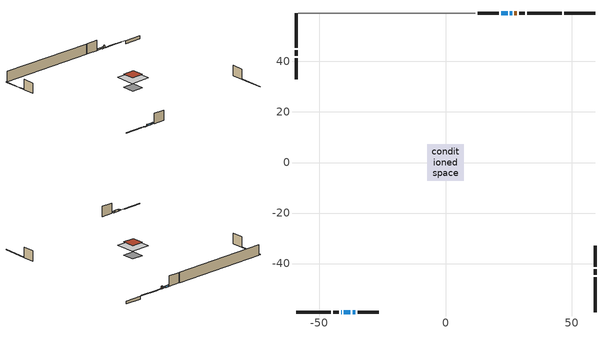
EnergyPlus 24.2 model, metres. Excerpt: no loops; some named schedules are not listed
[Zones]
conditioned space
 floor adiabatic (AdiabaticFloorConstruction): -7.21,-7.21 -7.21,7.21 7.21,7.21 7.21,-7.21 z5.18
 floor foundation (Slab1 construction): -4.31,-4.31 -4.31,4.31 4.31,4.31 4.31,-4.31 z-1.83
 wall outside (RimJoist1 construction): 46.03,59.15 32.31,59.15 / -59.15,-59.15 -45.43,-59.15 / -59.15,59.15 -59.15,45.43 / 59.15,-59.15 59.15,-45.43 z0.3:0.6
 wall outside (RimJoist3 construction): 31.39,59.15 29.1,59.15 / -44.5,-59.15 -42.22,-59.15 / -59.15,44.5 -59.15,42.22 / 59.15,-44.5 59.15,-42.22 z0.3:0.6
 wall outside (AdiabaticWallConstruction 1): 28.17,59.15 27.29,59.15 z0.3:2.33
 wall outside (AdiabaticWallConstruction): -41.29,-59.15 -41.11,-59.15 / 26.36,59.15 25.5,59.15 / -40.18,-59.15 -37.65,-59.15 / 24.57,59.15 22.03,59.15 / -36.72,-59.15 -35.66,-59.15 z0.3:1.52
 wall outside (Wall1 construction): 21.1,59.15 12.71,59.15 / -34.73,-59.15 -26.34,-59.15 / -59.15,41.29 -59.15,32.9 / 59.15,-41.29 59.15,-32.9 z0.3:7.62
 wall foundation (FoundationWall1 construction): 59.15,59.15 46.96,59.15 z-1.83:0.3
 wall adiabatic (Wall4 construction): 11.78,59.15 -58.22,59.15 z0.3:7.62
 window (WindowConstruction 4): -41.29,-59.15 -41.11,-59.15 z0.3:1.52
 window (WindowConstruction): 26.36,59.15 25.5,59.15 z0.3:1.52
 window (WindowConstruction 1): -40.18,-59.15 -37.65,-59.15 z0.3:1.52
 window (WindowConstruction 2): 24.57,59.15 22.03,59.15 z0.3:1.52
 window (WindowConstruction 3): -36.72,-59.15 -35.66,-59.15 z0.3:1.52
 door (Door): 28.17,59.15 27.29,59.15 z0.3:2.33
 ceiling adiabatic (AdiabaticFloorConstruction): 7.21,-7.21 7.21,7.21 -7.21,7.21 -7.21,-7.21 z5.18
 roof outside (Roof1 construction): -4.31,4.31 -4.31,-4.31 4.31,-4.31 4.31,4.31 z7.62
[Building]
Building 1: Terrain=Suburbs
[Site:Location]
Toronto City Centre_ON: Latitude {deg}=43.63; Longitude {deg}=-79.39; Time Zone {hr}=-5; Elevation {m}=77; Keep Site Location Information=Yes
[Site:GroundTemperature:Shallow]
5.01852, 3.26908, 3.12898, 3.95918, 7.29196, 10.6092, 13.4851, 15.3069, 15.4617, 13.9799, 11.1774, 7.9619
[Site:WaterMainsTemperature]
Calculation Method=Schedule; Temperature Schedule=mains temperature schedule
[Material] Roughness=Rough; Thermal Absorptance=0.9
Name | Thickness {m} | Conductivity {W/m-K} | Density {kg/m3} | Specific Heat {J/kg-K} | Solar Absorptance | Visible Absorptance
asphalt or fiberglass shingles | 0.00635 | 0.162714 | 1121.4 | 1465.45 | 0.4 | 0.4
concrete 4.0 in. | 0.1016 | 1.803125 | 2242.8 | 837.4 | 0.7 | 0.7
concrete 8.0 in. | 0.2032 | 1.803125 | 2242.8 | 837.4 | 0.7 | 0.7
door material | 0.04445 | 0.053851 | 512.64 | 1214.23 | 0.7 | 0.7
exterior vertical ins | 0.0457286 | 0.029427 | 32.04 | 1214.23 | 0.7 | 0.7
floor covering | 0.0127 | 0.0433444 | 54.468 | 1339.84 | 0.6 | 0.6
floor rigid ins; wall rigid ins | 0.512978 | 0.029427 | 32.04 | 1214.23 | 0.7 | 0.7
floor stud and cavity | 0.1397 | 1.75129 | 37.0049 | 1207.88 | 0.7 | 0.7
furniture material conditioned space 1 | 0.1524 | 0.115458 | 640.8 | 1214.23 | 0.6 | 0.6
gypsum board | 0.0127 | 0.160291 | 801 | 837.4 | 0.6 | 0.6
gypsum board 1 | 0.0127 | 0.160291 | 801 | 837.4 | 0.7 | 0.7
osb sheathing 0.5 in. | 0.0127 | 0.115458 | 512.64 | 1214.23 | 0.7 | 0.7
osb sheathing 0.5 in. 1 | 0.0127 | 0.115458 | 512.64 | 1214.23 | 0.4 | 0.4
osb sheathing 0.75 in. | 0.01905 | 0.115458 | 512.64 | 1214.23 | 0.7 | 0.7
osb sheathing 2.0 in. | 0.0508 | 0.115458 | 512.64 | 1214.23 | 0.7 | 0.7
rim joist rigid ins; roof rigid ins | 0.051816 | 0.029427 | 32.04 | 1214.23 | 0.7 | 0.7
rim joist stud and cavity | 0.0508 | 0.0451784 | 125.044 | 1163.47 | 0.6 | 0.6
rim joist stud and cavity 1 | 0.0508 | 0.0406006 | 125.044 | 1163.47 | 0.6 | 0.6
roof stud and cavity | 0.2032 | 0.177556 | 78.34581 | 1123.46 | 0.7 | 0.7
wall stud and cavity | 0.1397 | 0.0823012 | 139.0536 | 1170.24 | 0.7 | 0.7
wall stud and cavity 1 | 0.1397 | 0.0750922 | 139.0536 | 1170.24 | 0.7 | 0.7
wall stud and cavity 2 | 0.0889 | 0.380278 | 52.3479 | 1209.89 | 0.7 | 0.7
wall stud and cavity 3 | 0.0889 | 0.391764 | 83.0341 | 1211.67 | 0.7 | 0.7
wood siding | 0.0254 | 0.102417 | 544.68 | 1172.36 | 0.4 | 0.4
wood siding 1; wood siding 2; wood siding 3 | 0.0254 | 0.102417 | 544.68 | 1172.36 | 0.7 | 0.7
[WindowMaterial:SimpleGlazingSystem]
Name | U-Factor {W/m2-K} | Solar Heat Gain Coefficient
WindowMaterial | 2.31322 | 0.54
WindowMaterial 1 | 2.447218 | 0.5
WindowMaterial 2 | 2.21896 | 0.58
WindowMaterial 3 | 2.38249 | 0.52
WindowMaterial 4 | 7.09239 | 0.64
[Construction]
AdiabaticFloorConstruction: floor stud and cavity, floor rigid ins, osb sheathing 0.75 in., floor covering
AdiabaticWallConstruction: wood siding 2, wall rigid ins, wall stud and cavity 2, gypsum board
AdiabaticWallConstruction 1: wood siding 3, wall rigid ins, wall stud and cavity 2, gypsum board
Door: door material
FoundationWall1 construction: concrete 8.0 in., gypsum board 1
furniture construction conditioned space 1: furniture material conditioned space 1
PartitionWallConstruction: gypsum board, wall stud and cavity 3, gypsum board
RimJoist1 construction: wood siding 1, osb sheathing 2.0 in., rim joist stud and cavity
RimJoist3 construction: wood siding 1, rim joist rigid ins, osb sheathing 2.0 in., rim joist stud and cavity 1
Roof1 construction: asphalt or fiberglass shingles, roof rigid ins, osb sheathing 0.75 in., roof stud and cavity, gypsum board
Slab1 construction: concrete 4.0 in.
Wall1 construction: wood siding, osb sheathing 0.5 in., wall stud and cavity, gypsum board
Wall4 construction: osb sheathing 0.5 in. 1, wall stud and cavity 1, gypsum board
WindowConstruction: WindowMaterial
WindowConstruction 1: WindowMaterial 1
WindowConstruction 2: WindowMaterial 2
WindowConstruction 3: WindowMaterial 3
WindowConstruction 4: WindowMaterial 4
[Zone]
conditioned space: Multiplier=1; Volume {m3}=720.4; Part of Total Floor Area=Yes
[Space]
conditioned space 1: Zone=conditioned space; Volume {m3}=720.4
[SurfaceProperty:ExposedFoundationPerimeter]
Slab1: Exposed Perimeter Calculation Method=TotalExposedPerimeter; Total Exposed Perimeter {m}=12.19
[InternalMass] Zone or ZoneList=conditioned space; Space or SpaceList=conditioned space 1
Name | Construction | Surface Area {m2}
furniture mass conditioned space 1 | furniture construction conditioned space 1 | 112.968
partition wall mass | PartitionWallConstruction | 282.42
[Lights]
interior lighting: Zone or ZoneList or Space or SpaceList=conditioned space 1; Schedule=interior lighting schedule; Design Level Calculation Method=LightingLevel; Lighting Level {W}=343.2; Return Air Fraction=0; Fraction Radiant=0.6; Fraction Visible=0.2; Fraction Replaceable=1
[People]
occupants: Zone or ZoneList or Space or SpaceList=conditioned space 1; Number of People Schedule=occupants schedule; Number of People Calculation Method=People; Number of People=3; Fraction Radiant=0.314171; Sensible Heat Fraction=0.56303; Activity Level Schedule=occupants activity schedule; Carbon Dioxide Generation Rate {m3/s-W}=0; Enable ASHRAE 55 Comfort Warnings=No; Mean Radiant Temperature Calculation Type=EnclosureAveraged
[ElectricEquipment] Zone or ZoneList or Space or SpaceList=conditioned space 1; Design Level Calculation Method=EquipmentLevel
Name | Schedule | Design Level {W} | Fraction Latent | Fraction Radiant | Fraction Lost
clothes dryer | clothes dryer schedule | 140.772 | 0.015 | 0.081 | 0.85
clothes washer | clothes washer schedule | 32.1985 | 0.03 | 0.162 | 0.7
cooking range | cooking range schedule | 208.969 | 0.08 | 0.432 | 0.2
dishwasher | dishwasher schedule | 66.8632 | 0.3 | 0.18 | 0.4
fridge | fridge schedule | 72.9452 | 0 | 0.6 | 0
mech vent bath fan 0 | mech vent bath fan 0 schedule | 50.2 | 0 | 0 | 1
mech vent house fan | mech vent house fan schedule | 0 | 0 | 0 | 1
mech vent house fan cfis | mech vent house fan cfis schedule | 0 | 0 | 0 | 0
mech vent range fan 0 | mech vent range fan 0 schedule | 57 | 0 | 0 | 1
misc plug loads | misc plug loads schedule | 494.7 | 0.045 | 0.513 | 0.1
whole house fan | Always On Discrete | 0 | 0 | 0 | 1
[OtherEquipment] Zone or ZoneList or Space or SpaceList=conditioned space 1; Design Level Calculation Method=EquipmentLevel
Name | Fuel Type | Schedule | Design Level {W} | Fraction Latent | Fraction Radiant | Fraction Lost
clothes dryer 1 | Electricity | clothes dryer schedule | 0 | 0.015 | 0.081 | 0.85
cooking range 1 | Electricity | cooking range schedule | 0 | 0.08 | 0.432 | 0.2
general water use latent | None | general water use schedule | 59.3978 | 1 | 0 | 0
general water use sensible | None | general water use schedule | -58.539 | 0 | 0.6 | 0
mech vent house fan latent load | None | Always On Discrete | 0 | 1 | 0 | 0
mech vent house fan sensible load | None | Always On Discrete | 0 | 0 | 0 | 0
water heater energy adjustment1 | NaturalGas | Always On Discrete | 0.01 | 0 | 0 | 1
[ZoneInfiltration:DesignFlowRate] Zone or ZoneList or Space or SpaceList=conditioned space 1; Schedule=Always On Discrete; Design Flow Rate Calculation Method=Flow/Zone; Design Flow Rate {m3/s}=0
infil flow; natural vent flow; whole house fan flow
[AvailabilityManager:Scheduled]
central ac and furnace airloop Availability Manager: Schedule=Always On Discrete
[Foundation:Kiva]
Foundation Kiva 1: Initial Indoor Air Temperature {C}=18; Wall Height Above Grade {m}=0.300015; Wall Depth Below Slab {m}=0.2032; Custom Block Material Name 1=exterior vertical ins; Custom Block Depth 1 {m}=2.13; Custom Block X Position 1 {m}=0.2159; Custom Block Z Position 1 {m}=0
[Foundation:Kiva:Settings]
Soil Conductivity {W/m-K}=0.849921; Soil Density {kg/m3}=1842.3; Soil Specific Heat {J/kg-K}=418.7; Ground Solar Absorptivity=0.9; Ground Thermal Absorptivity=0.9; Ground Surface Roughness {m}=0.03; Far-Field Width {m}=40; Deep-Ground Boundary Condition=ZeroFlux; Deep-Ground Depth {m}=40; Minimum Cell Dimension {m}=0.2; Maximum Cell Growth Coefficient=3; Simulation Timestep=Timestep
[Exterior:Lights]
exterior lighting: Schedule=exterior lighting schedule; Design Level {W}=75.6
[EnergyManagementSystem:GlobalVariable]
central_ac_and_furnace_airloop_Fan_RTF
infil_program_Qfan
infil_program_Qinf
natural_vent_program_Qnv
natural_vent_program_Qwhf
[EnergyManagementSystem:Sensor]
Name | Output:Variable or Output:Meter Index Key | Output:Variable or Output:Meter
airflow_gain | infil flow | Infiltration Sensible Heat Gain Energy
airflow_gain_1 | natural vent flow | Infiltration Sensible Heat Gain Energy
airflow_gain_2 | whole house fan flow | Infiltration Sensible Heat Gain Energy
airflow_loss | infil flow | Infiltration Sensible Heat Loss Energy
airflow_loss_1 | natural vent flow | Infiltration Sensible Heat Loss Energy
airflow_loss_2 | whole house fan flow | Infiltration Sensible Heat Loss Energy
clg_load_cond |  | Cooling:EnergyTransfer:Zone:CONDITIONED SPACE
clg_sp_s; clg_sp_s_1 | cooling setpoint | Schedule Value
clothes_dryer_exhaust_0_sch_s | clothes dryer exhaust 0 schedule | Schedule Value
cool_season | cooling season schedule | Schedule Value
htg_load_cond |  | Heating:EnergyTransfer:Zone:CONDITIONED SPACE
htg_sp_s; htg_sp_s_1 | heating setpoint | Schedule Value
ig_ee_conv | clothes dryer | Electric Equipment Convective Heating Energy
ig_ee_conv_2 | cooking range | Electric Equipment Convective Heating Energy
ig_ee_conv_4 | fridge | Electric Equipment Convective Heating Energy
ig_ee_conv_5 | misc plug loads | Electric Equipment Convective Heating Energy
ig_ee_conv_6 | whole house fan | Electric Equipment Convective Heating Energy
ig_ee_rad | clothes dryer | Electric Equipment Radiant Heating Energy
ig_ee_rad_2 | cooking range | Electric Equipment Radiant Heating Energy
ig_ee_rad_4 | fridge | Electric Equipment Radiant Heating Energy
ig_ee_rad_5 | misc plug loads | Electric Equipment Radiant Heating Energy
ig_ee_rad_6 | whole house fan | Electric Equipment Radiant Heating Energy
ig_lgt_conv | interior lighting | Lights Convective Heating Energy
ig_lgt_rad | interior lighting | Lights Radiant Heating Energy
ig_lgt_vis | interior lighting | Lights Visible Radiation Heating Energy
ig_oe_conv | clothes dryer 1 | Other Equipment Convective Heating Energy
ig_oe_conv_1 | cooking range 1 | Other Equipment Convective Heating Energy
ig_oe_conv_2 | general water use latent | Other Equipment Convective Heating Energy
ig_oe_conv_3 | general water use sensible | Other Equipment Convective Heating Energy
ig_oe_conv_4 | water heater energy adjustment1 | Other Equipment Convective Heating Energy
ig_oe_rad | clothes dryer 1 | Other Equipment Radiant Heating Energy
ig_oe_rad_1 | cooking range 1 | Other Equipment Radiant Heating Energy
ig_oe_rad_2 | general water use latent | Other Equipment Radiant Heating Energy
ig_oe_rad_3 | general water use sensible | Other Equipment Radiant Heating Energy
ig_oe_rad_4 | water heater energy adjustment1 | Other Equipment Radiant Heating Energy
ig_ppl_conv | occupants | People Convective Heating Energy
ig_ppl_rad | occupants | People Radiant Heating Energy
im_conv | furniture mass conditioned space 1 | Surface Inside Face Convection Heat Gain Energy
im_conv_1 | partition wall mass | Surface Inside Face Convection Heat Gain Energy
im_ig | furniture mass conditioned space 1 | Surface Inside Face Internal Gains Radiation Heat Gain Energy
im_ig_1 | partition wall mass | Surface Inside Face Internal Gains Radiation Heat Gain Energy
im_lgt | furniture mass conditioned space 1 | Surface Inside Face Lights Radiation Heat Gain Energy
im_lgt_1 | partition wall mass | Surface Inside Face Lights Radiation Heat Gain Energy
im_sol | furniture mass conditioned space 1 | Surface Inside Face Solar Radiation Heat Gain Energy
im_sol_1 | partition wall mass | Surface Inside Face Solar Radiation Heat Gain Energy
im_surf | furniture mass conditioned space 1 | Surface Inside Face Net Surface Thermal Radiation Heat Gain Energy
im_surf_1 | partition wall mass | Surface Inside Face Net Surface Thermal Radiation Heat Gain Energy
mech_vent_bath_fan_0_sch_s | mech vent bath fan 0 schedule | Schedule Value
mech_vent_range_fan_0_sch_s | mech vent range fan 0 schedule | Schedule Value
mv_conv | mech vent bath fan 0 | Electric Equipment Convective Heating Energy
mv_conv_1 | mech vent house fan | Electric Equipment Convective Heating Energy
mv_conv_2 | mech vent house fan cfis | Electric Equipment Convective Heating Energy
mv_conv_3 | mech vent range fan 0 | Electric Equipment Convective Heating Energy
mv_conv_4 | mech vent house fan latent load | Other Equipment Convective Heating Energy
mv_conv_5 | mech vent house fan sensible load | Other Equipment Convective Heating Energy
mv_rad | mech vent bath fan 0 | Electric Equipment Radiant Heating Energy
mv_rad_1 | mech vent house fan | Electric Equipment Radiant Heating Energy
mv_rad_2 | mech vent house fan cfis | Electric Equipment Radiant Heating Energy
mv_rad_3 | mech vent range fan 0 | Electric Equipment Radiant Heating Energy
mv_rad_4 | mech vent house fan latent load | Other Equipment Radiant Heating Energy
mv_rad_5 | mech vent house fan sensible load | Other Equipment Radiant Heating Energy
natural_vent_s | natural vent schedule | Schedule Value
out_pb_s |  | Site Outdoor Air Barometric Pressure
out_wt_s |  | Site Outdoor Air Humidity Ratio
site_vw_s |  | Site Wind Speed
ss_back_out | Window1 | Surface Window Shortwave from Zone Back Out Window Heat Transfer Rate
ss_back_out_1 | Window2 | Surface Window Shortwave from Zone Back Out Window Heat Transfer Rate
ss_back_out_2 | Window3 | Surface Window Shortwave from Zone Back Out Window Heat Transfer Rate
ss_back_out_3 | Window5 | Surface Window Shortwave from Zone Back Out Window Heat Transfer Rate
ss_back_out_4 | Window7 | Surface Window Shortwave from Zone Back Out Window Heat Transfer Rate
ss_conv | Door1 | Surface Inside Face Convection Heat Gain Energy
ss_conv_1 | Window1 | Surface Inside Face Convection Heat Gain Energy
ss_conv_2 | Window2 | Surface Inside Face Convection Heat Gain Energy
ss_conv_3 | Window3 | Surface Inside Face Convection Heat Gain Energy
ss_conv_4 | Window5 | Surface Inside Face Convection Heat Gain Energy
ss_conv_5 | Window7 | Surface Inside Face Convection Heat Gain Energy
ss_ig | Door1 | Surface Inside Face Internal Gains Radiation Heat Gain Energy
ss_ig_1 | Window1 | Surface Inside Face Internal Gains Radiation Heat Gain Energy
ss_ig_2 | Window2 | Surface Inside Face Internal Gains Radiation Heat Gain Energy
ss_ig_3 | Window3 | Surface Inside Face Internal Gains Radiation Heat Gain Energy
ss_ig_4 | Window5 | Surface Inside Face Internal Gains Radiation Heat Gain Energy
ss_ig_5 | Window7 | Surface Inside Face Internal Gains Radiation Heat Gain Energy
ss_lgt | Door1 | Surface Inside Face Lights Radiation Heat Gain Energy
ss_sol | Door1 | Surface Inside Face Solar Radiation Heat Gain Energy
ss_surf | Door1 | Surface Inside Face Net Surface Thermal Radiation Heat Gain Energy
ss_surf_1 | Window1 | Surface Inside Face Net Surface Thermal Radiation Heat Gain Energy
ss_surf_2 | Window2 | Surface Inside Face Net Surface Thermal Radiation Heat Gain Energy
ss_surf_3 | Window3 | Surface Inside Face Net Surface Thermal Radiation Heat Gain Energy
ss_surf_4 | Window5 | Surface Inside Face Net Surface Thermal Radiation Heat Gain Energy
ss_surf_5 | Window7 | Surface Inside Face Net Surface Thermal Radiation Heat Gain Energy
ss_trans_in | Window1 | Surface Window Transmitted Solar Radiation Rate
ss_trans_in_1 | Window2 | Surface Window Transmitted Solar Radiation Rate
ss_trans_in_2 | Window3 | Surface Window Transmitted Solar Radiation Rate
ss_trans_in_3 | Window5 | Surface Window Transmitted Solar Radiation Rate
ss_trans_in_4 | Window7 | Surface Window Transmitted Solar Radiation Rate
ss_trans_out | Window1 | Surface Inside Face Initial Transmitted Diffuse Transmitted Out Window Solar Radiation Rate
ss_trans_out_1 | Window2 | Surface Inside Face Initial Transmitted Diffuse Transmitted Out Window Solar Radiation Rate
ss_trans_out_2 | Window3 | Surface Inside Face Initial Transmitted Diffuse Transmitted Out Window Solar Radiation Rate
ss_trans_out_3 | Window5 | Surface Inside Face Initial Transmitted Diffuse Transmitted Out Window Solar Radiation Rate
ss_trans_out_4 | Window7 | Surface Inside Face Initial Transmitted Diffuse Transmitted Out Window Solar Radiation Rate
s_conv | FoundationWall1 | Surface Inside Face Convection Heat Gain Energy
s_conv_1 | inferred conditioned ceiling | Surface Inside Face Convection Heat Gain Energy
s_conv_10 | RimJoist3:90 | Surface Inside Face Convection Heat Gain Energy
s_conv_11 | Roof1 | Surface Inside Face Convection Heat Gain Energy
s_conv_12 | Slab1 | Surface Inside Face Convection Heat Gain Energy
s_conv_13 | Wall1:0 | Surface Inside Face Convection Heat Gain Energy
s_conv_14 | Wall1:180 | Surface Inside Face Convection Heat Gain Energy
s_conv_15 | Wall1:270 | Surface Inside Face Convection Heat Gain Energy
s_conv_16 | Wall1:90 | Surface Inside Face Convection Heat Gain Energy
s_conv_17 | Wall4 | Surface Inside Face Convection Heat Gain Energy
s_conv_2 | inferred conditioned floor | Surface Inside Face Convection Heat Gain Energy
s_conv_3 | RimJoist1:0 | Surface Inside Face Convection Heat Gain Energy
s_conv_4 | RimJoist1:180 | Surface Inside Face Convection Heat Gain Energy
s_conv_5 | RimJoist1:270 | Surface Inside Face Convection Heat Gain Energy
s_conv_6 | RimJoist1:90 | Surface Inside Face Convection Heat Gain Energy
s_conv_7 | RimJoist3:0 | Surface Inside Face Convection Heat Gain Energy
s_conv_8 | RimJoist3:180 | Surface Inside Face Convection Heat Gain Energy
s_conv_9 | RimJoist3:270 | Surface Inside Face Convection Heat Gain Energy
s_ig | FoundationWall1 | Surface Inside Face Internal Gains Radiation Heat Gain Energy
s_ig_1 | inferred conditioned ceiling | Surface Inside Face Internal Gains Radiation Heat Gain Energy
s_ig_10 | RimJoist3:90 | Surface Inside Face Internal Gains Radiation Heat Gain Energy
s_ig_11 | Roof1 | Surface Inside Face Internal Gains Radiation Heat Gain Energy
s_ig_12 | Slab1 | Surface Inside Face Internal Gains Radiation Heat Gain Energy
s_ig_13 | Wall1:0 | Surface Inside Face Internal Gains Radiation Heat Gain Energy
s_ig_14 | Wall1:180 | Surface Inside Face Internal Gains Radiation Heat Gain Energy
s_ig_15 | Wall1:270 | Surface Inside Face Internal Gains Radiation Heat Gain Energy
s_ig_16 | Wall1:90 | Surface Inside Face Internal Gains Radiation Heat Gain Energy
s_ig_17 | Wall4 | Surface Inside Face Internal Gains Radiation Heat Gain Energy
s_ig_2 | inferred conditioned floor | Surface Inside Face Internal Gains Radiation Heat Gain Energy
s_ig_3 | RimJoist1:0 | Surface Inside Face Internal Gains Radiation Heat Gain Energy
s_ig_4 | RimJoist1:180 | Surface Inside Face Internal Gains Radiation Heat Gain Energy
s_ig_5 | RimJoist1:270 | Surface Inside Face Internal Gains Radiation Heat Gain Energy
s_ig_6 | RimJoist1:90 | Surface Inside Face Internal Gains Radiation Heat Gain Energy
s_ig_7 | RimJoist3:0 | Surface Inside Face Internal Gains Radiation Heat Gain Energy
s_ig_8 | RimJoist3:180 | Surface Inside Face Internal Gains Radiation Heat Gain Energy
s_ig_9 | RimJoist3:270 | Surface Inside Face Internal Gains Radiation Heat Gain Energy
s_lgt | FoundationWall1 | Surface Inside Face Lights Radiation Heat Gain Energy
s_lgt_1 | inferred conditioned ceiling | Surface Inside Face Lights Radiation Heat Gain Energy
s_lgt_10 | RimJoist3:90 | Surface Inside Face Lights Radiation Heat Gain Energy
s_lgt_11 | Roof1 | Surface Inside Face Lights Radiation Heat Gain Energy
s_lgt_12 | Slab1 | Surface Inside Face Lights Radiation Heat Gain Energy
s_lgt_13 | Wall1:0 | Surface Inside Face Lights Radiation Heat Gain Energy
s_lgt_14 | Wall1:180 | Surface Inside Face Lights Radiation Heat Gain Energy
s_lgt_15 | Wall1:270 | Surface Inside Face Lights Radiation Heat Gain Energy
s_lgt_16 | Wall1:90 | Surface Inside Face Lights Radiation Heat Gain Energy
s_lgt_17 | Wall4 | Surface Inside Face Lights Radiation Heat Gain Energy
s_lgt_2 | inferred conditioned floor | Surface Inside Face Lights Radiation Heat Gain Energy
s_lgt_3 | RimJoist1:0 | Surface Inside Face Lights Radiation Heat Gain Energy
s_lgt_4 | RimJoist1:180 | Surface Inside Face Lights Radiation Heat Gain Energy
s_lgt_5 | RimJoist1:270 | Surface Inside Face Lights Radiation Heat Gain Energy
s_lgt_6 | RimJoist1:90 | Surface Inside Face Lights Radiation Heat Gain Energy
s_lgt_7 | RimJoist3:0 | Surface Inside Face Lights Radiation Heat Gain Energy
s_lgt_8 | RimJoist3:180 | Surface Inside Face Lights Radiation Heat Gain Energy
s_lgt_9 | RimJoist3:270 | Surface Inside Face Lights Radiation Heat Gain Energy
s_sol | FoundationWall1 | Surface Inside Face Solar Radiation Heat Gain Energy
s_sol_1 | inferred conditioned ceiling | Surface Inside Face Solar Radiation Heat Gain Energy
s_sol_10 | RimJoist3:90 | Surface Inside Face Solar Radiation Heat Gain Energy
s_sol_11 | Roof1 | Surface Inside Face Solar Radiation Heat Gain Energy
s_sol_12 | Slab1 | Surface Inside Face Solar Radiation Heat Gain Energy
s_sol_13 | Wall1:0 | Surface Inside Face Solar Radiation Heat Gain Energy
s_sol_14 | Wall1:180 | Surface Inside Face Solar Radiation Heat Gain Energy
s_sol_15 | Wall1:270 | Surface Inside Face Solar Radiation Heat Gain Energy
s_sol_16 | Wall1:90 | Surface Inside Face Solar Radiation Heat Gain Energy
s_sol_17 | Wall4 | Surface Inside Face Solar Radiation Heat Gain Energy
s_sol_2 | inferred conditioned floor | Surface Inside Face Solar Radiation Heat Gain Energy
s_sol_3 | RimJoist1:0 | Surface Inside Face Solar Radiation Heat Gain Energy
s_sol_4 | RimJoist1:180 | Surface Inside Face Solar Radiation Heat Gain Energy
s_sol_5 | RimJoist1:270 | Surface Inside Face Solar Radiation Heat Gain Energy
s_sol_6 | RimJoist1:90 | Surface Inside Face Solar Radiation Heat Gain Energy
s_sol_7 | RimJoist3:0 | Surface Inside Face Solar Radiation Heat Gain Energy
s_sol_8 | RimJoist3:180 | Surface Inside Face Solar Radiation Heat Gain Energy
s_sol_9 | RimJoist3:270 | Surface Inside Face Solar Radiation Heat Gain Energy
s_surf | FoundationWall1 | Surface Inside Face Net Surface Thermal Radiation Heat Gain Energy
s_surf_1 | inferred conditioned ceiling | Surface Inside Face Net Surface Thermal Radiation Heat Gain Energy
s_surf_10 | RimJoist3:90 | Surface Inside Face Net Surface Thermal Radiation Heat Gain Energy
s_surf_11 | Roof1 | Surface Inside Face Net Surface Thermal Radiation Heat Gain Energy
s_surf_12 | Slab1 | Surface Inside Face Net Surface Thermal Radiation Heat Gain Energy
s_surf_13 | Wall1:0 | Surface Inside Face Net Surface Thermal Radiation Heat Gain Energy
s_surf_14 | Wall1:180 | Surface Inside Face Net Surface Thermal Radiation Heat Gain Energy
s_surf_15 | Wall1:270 | Surface Inside Face Net Surface Thermal Radiation Heat Gain Energy
s_surf_16 | Wall1:90 | Surface Inside Face Net Surface Thermal Radiation Heat Gain Energy
s_surf_17 | Wall4 | Surface Inside Face Net Surface Thermal Radiation Heat Gain Energy
s_surf_2 | inferred conditioned floor | Surface Inside Face Net Surface Thermal Radiation Heat Gain Energy
s_surf_3 | RimJoist1:0 | Surface Inside Face Net Surface Thermal Radiation Heat Gain Energy
s_surf_4 | RimJoist1:180 | Surface Inside Face Net Surface Thermal Radiation Heat Gain Energy
s_surf_5 | RimJoist1:270 | Surface Inside Face Net Surface Thermal Radiation Heat Gain Energy
s_surf_6 | RimJoist1:90 | Surface Inside Face Net Surface Thermal Radiation Heat Gain Energy
s_surf_7 | RimJoist3:0 | Surface Inside Face Net Surface Thermal Radiation Heat Gain Energy
s_surf_8 | RimJoist3:180 | Surface Inside Face Net Surface Thermal Radiation Heat Gain Energy
s_surf_9 | RimJoist3:270 | Surface Inside Face Net Surface Thermal Radiation Heat Gain Energy
[EnergyManagementSystem:Actuator]
Name | Actuated Component Unique | Actuated Component Type | Actuated Component Control Type
fridge_schedule_act | fridge schedule | Schedule:Constant | Schedule Value
infil_flow_act | infil flow | Zone Infiltration | Air Exchange Flow Rate
mech_vent_house_fan_cfis_act | mech vent house fan cfis | ElectricEquipment | Electricity Rate
mech_vent_house_fan_latent_load_act | mech vent house fan latent load | OtherEquipment | Power Level
mech_vent_house_fan_sensible_load_act | mech vent house fan sensible load | OtherEquipment | Power Level
natural_vent_flow_act | natural vent flow | Zone Infiltration | Air Exchange Flow Rate
water_heater_ec_adj_act | water heater energy adjustment1 | OtherEquipment | Power Level
whole_house_fan_act | whole house fan | ElectricEquipment | Electricity Rate
whole_house_fan_flow_act | whole house fan flow | Zone Infiltration | Air Exchange Flow Rate
